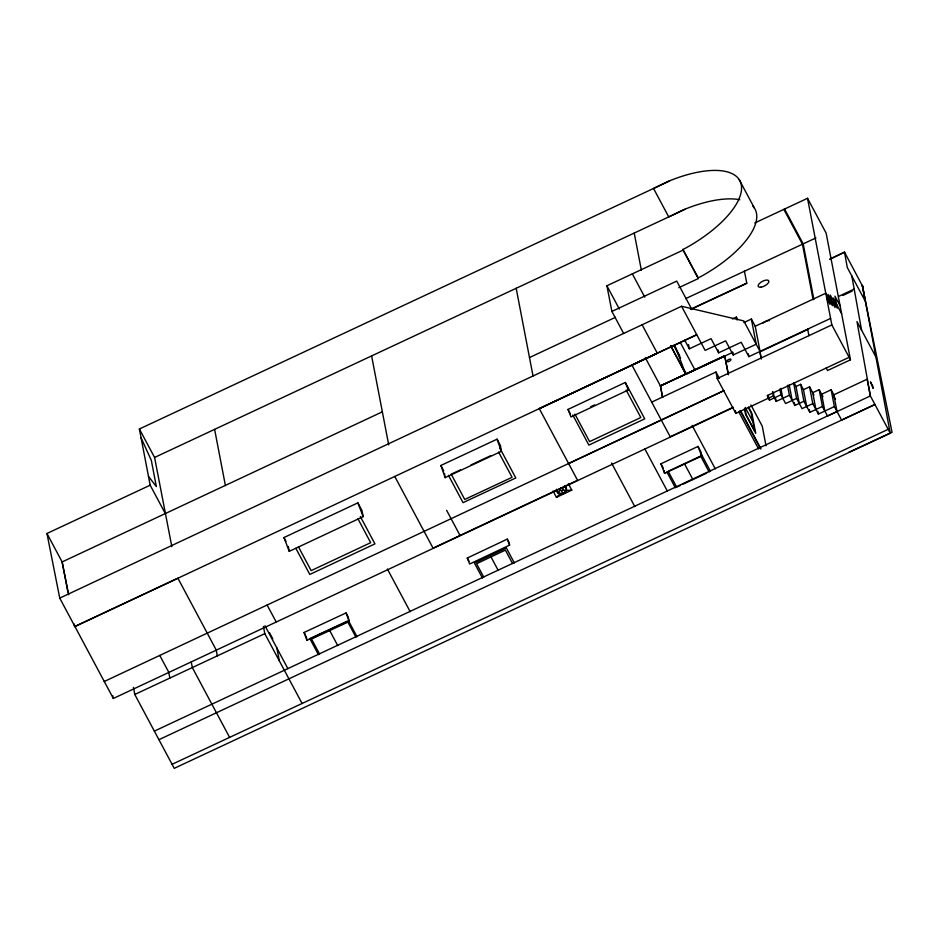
<?xml version="1.0" encoding="UTF-8"?>
<svg xmlns="http://www.w3.org/2000/svg" width="939" height="939" viewBox="0 0 939 939"><rect width="100%" height="100%" fill="white"/><g stroke="black" fill="none" stroke-linecap="round" stroke-linejoin="round"><path stroke-width="1.41" d="M553.036 490.991L556.44 497.365L559.996 493.891L562.661 493.832L566.358 490.451L571.792 490.111L568.388 483.726M559.996 493.891L557.731 492.717L560.407 490.181M562.461 488.503L565.125 485.956L566.358 490.451L562.543 489.994M678.756 287.698L698.287 278.566L683.087 250.114L682.958 249.41L685.834 248.013A82.292 33.992 -28.1 0 0 741.024 183.692A82.292 33.992 -28.1 0 0 667.899 181.509L653.544 188.469L668.744 216.921L683.099 209.96A82.292 33.992 -28.1 0 1 739.791 199.714M698.287 278.566L698.146 277.862L701.022 276.465A82.292 33.992 -28.1 0 0 752.82 206.052M556.44 497.365L571.792 490.111M467.293 558.024L507.283 539.127L509.032 542.402L509.607 545.113L469.629 564.01L467.293 558.024L469.042 561.299M394.767 476.449L433.043 548.153L577.579 480.31L539.291 408.618L657.335 353.17L657.159 352.512M568.013 409.416L625.339 382.455L627.663 386.821L628.308 390.002L570.982 416.951L568.013 409.416L570.337 413.77M590.701 406.74L594.645 404.885M568.611 463.537L724.227 390.495L104.264 681.479M623.625 333.415L611.888 311.431L606.911 285.761L683.087 250.114M67.925 592.016L62.138 561.933L382.349 411.822M733.242 407.526L113.337 698.475L59.744 598.108L681.561 306.267L743.758 320.915L760.038 351.421L755.214 326.244L751.376 319.06L743.911 322.547M74.932 626.559L696.761 334.73L631.912 365.06L670.2 436.752L733.183 407.28M283.954 537.554L357.876 502.858L361.949 510.487L363.17 516.638L289.247 551.334L283.954 537.554L285.984 541.369M838.504 296.454L854.326 289.048M728.418 374.767L724.685 355.834L660.422 385.906L662.605 397.443L660.422 385.906L645.339 357.759M651.701 402.115L715.999 372.02L719.403 378.394M154.348 731.117L837.025 411.528L833.82 394.803L831.144 389.791L821.625 394.251L824.853 411.047M158.926 739.686L874.937 404.498L841.602 420.085L834.348 406.517L831.144 389.791M165.37 513.645L150.181 485.193L139.383 428.994L669.789 180.863M171.837 546.627L154.583 457.446L684.989 209.315M59.744 598.108L46.95 533.481L150.181 485.193M754.71 223.001L807.528 198.293L826.144 233.154L850.464 359.801L827.529 370.529L826.191 368.041M611.888 311.431L676.726 281.101L691.926 309.553M529.49 357.548L615.479 317.312M685.576 298.649L815.944 237.931M690.47 309.307L746.798 283.226L691.89 308.908M829.9 258.988L844.513 252.157L862.589 286.231L862.342 285.538M829.97 259.328L844.513 252.157M539.291 408.618L657.3 353.193M732.408 318.943L736.352 317.1L737.631 319.495M684.801 340.317L689.343 348.815L711.058 338.662L718.617 352.818L741.188 342.266L748.864 356.656L830.592 318.415M440.884 465.462L497.095 439.17L500.499 445.673L501.344 451.342L445.133 477.646L440.884 465.462L443.713 470.885M755.214 326.244L825.757 293.238L832.388 305.668L831.449 300.773M460.439 469.876L451.236 474.172L464.723 499.454L512.072 477.305L498.574 452.035M470.955 464.946L490.686 455.72M842.811 295.492L852.049 291.172M724.685 355.834L660.387 385.929L724.802 356.045L728.3 374.25M670.657 345.646L685.928 374.238L732.725 352.348M681.561 306.267L705.13 350.411L725.636 340.822L733.195 354.989L756.2 344.226L751.376 319.06M761.224 358.804L759.968 351.843L808.233 329.26M779.863 389.145L780.943 394.814L769.475 400.178L767.879 395.366L768.525 398.136L735.824 413.43L717.208 378.57L831.848 324.929L807.528 198.293M849.138 357.301L767.186 395.636L768.525 398.136M862.237 285.35L892.05 432.304L174.231 768.348L134.782 694.473L264.798 633.661L263.425 626.501M768.431 398.218L773.313 395.941L772.492 391.68M813.925 394.99L809.559 386.821L803.467 389.673L800.65 384.321L796.014 386.492L793.983 382.619M773.313 395.941L776.224 401.387L789.394 395.225L787.492 385.295M793.608 382.889L796.577 398.394L785.603 403.535L780.943 394.814M660.927 463.796L698.017 446.436L700.928 451.894L701.715 456.002L664.624 473.362L660.927 463.796L663.251 468.15M812.705 392.702L819.184 389.673L822.963 396.751M789.394 395.225L794.864 405.46L803.901 401.235L800.65 384.321M809.559 386.821L812.787 403.617L802.047 408.641L796.577 398.394M833.82 394.803L867.143 379.215L870.359 395.941L890.231 433.161L848.574 452.375M803.901 401.235L809.829 412.35L822.4 406.47L819.184 389.673M812.787 403.617L818.374 414.076L834.36 406.587M822.4 406.47L827.529 416.059L870.359 395.941L856.99 321.561L875.758 356.703M680.423 485.404L676.679 487.165L668.181 471.261L700.647 456.072L709.133 471.977M682.923 484.242L706.644 473.15M172.072 764.311L888.118 429.334M304.06 632.475L346.057 612.932L348.263 617.076L348.932 620.749L306.936 640.292L304.06 632.475L305.715 635.586M347.101 621.266L309.858 638.602L318.427 654.647M556.299 489.442A5.153 4.66 -12.1 0 0 557.731 492.717L562.661 493.832A5.153 4.66 -12.1 0 0 565.125 485.956M148.491 476.39L156.355 486.578L151.332 460.403L141.073 437.797M840.088 305.762L834.971 296.172L837.271 308.18L830.287 295.104L831.344 300.55M841.602 313.649L833.222 297.956L835.064 307.523L828.081 294.459L829.982 304.377L826.731 298.273M784.581 209.021L803.197 243.894L813.867 299.412M783.854 209.374L802.469 244.234L813.139 299.752M831.848 324.929L850.464 359.801M739.216 179.619L754.404 208.071M834.208 396.868L835.452 399.192M682.958 249.41L698.146 277.862M750.918 404.967L762.268 426.212L766.024 445.814M748.524 407.127L751.939 413.524L755.754 433.407L745.519 414.228L744.427 408.547M748.371 407.632L751.118 412.796L754.498 430.391L746.235 414.921L745.026 408.629M745.237 407.409L752.808 421.588M740.507 410.554L760.942 448.83M740.038 410.425L760.473 448.689M738.747 411.775L758.571 448.936M680.529 342.888L694.883 369.778M674.179 345.376L679.648 355.611M673.779 345.446L680.587 358.205M632.334 273.859L644.764 297.147M642.112 324.777L657.3 353.228M692.113 425.414L715.283 468.854M701.363 454.265L710.483 471.355M606.911 285.761L619.341 309.048M684.414 463.666L692.912 479.571M627.968 387.467L644.729 418.841L588.87 445.109L572.778 414.991M626.16 390.061L640.821 417.515L589.598 441.612L574.938 414.158M666.878 471.93L675.341 487.787M644.823 448.889L667.371 491.12M611.547 463.009L634.776 506.52M499.853 448.126L515.793 477.974L463.033 502.658L448.419 475.298M514.372 562.966L506.367 547.977L474.43 563.071L482.435 578.06M512.577 563.564L505.393 550.113L476.589 563.717L483.785 577.18M490.991 556.909L498.186 570.372M446.612 510.311L459.993 535.371M360.33 516.509L374.943 543.869L309.8 574.445L295.855 548.329M387.396 569.022L410.19 611.7M357.97 518.88L370.682 542.683L311.149 570.63L298.438 546.815M348.428 620.644L356.996 636.701M355.916 637.158L347.888 622.123L311.548 639.048L319.577 654.084M329.718 630.585L337.747 645.621M267.122 605.033L276.089 621.818M269.528 632.78L272.815 638.943M264.962 625.738L287.897 668.674M264.798 633.661L302.088 703.487M139.383 428.994L154.583 457.446M229.609 737.397L192.319 667.559L191.216 661.854M159.771 655.422L168.738 672.195L169.865 678.064M46.95 533.481L62.138 561.933L68.641 594.763M670.739 345.869L685.763 374.051M862.53 285.89L890.231 433.161M625.339 382.455L628.308 390.002M507.283 539.127L509.607 545.113M698.017 446.436L701.715 456.002M357.876 502.858L363.17 516.638M674.73 345.329L685.623 373.675M346.057 612.932L348.932 620.749M497.095 439.17L501.344 451.342M561.675 490.545L562.661 493.832M556.804 489.348L557.731 492.717M288.273 546.416L289.247 551.334M112.774 695.646L113.337 698.475M807.657 329.143L808.913 335.669M817.834 411.27L818.374 414.076M812.646 392.396L815.932 409.498M809.289 409.557L809.829 412.35M803.444 389.556L806.683 406.47M795.99 386.387L799.253 403.406M794.324 402.62L794.864 405.46M789.194 384.837L792.187 400.448M780.896 388.37L782.809 398.3M775.673 398.547L776.224 401.387M773.266 392.22L774.358 397.901M768.924 397.326L769.475 400.178M744.392 271.125L746.798 283.226M759.968 351.843L761.294 358.768M748.313 353.768L748.864 356.656M736.352 317.1L736.88 319.894M732.666 352.195L733.195 354.989M718.089 350.024L718.617 352.818M688.533 344.625L689.343 348.815M685.294 371.328L685.928 374.238M634.224 233.072L641.372 270.279M664.096 470.615L664.624 473.362M516.18 288.285L533.023 375.999M371.609 355.916L388.699 444.851M276.829 647.828L279.341 660.892M214.608 429.369L225.407 485.557M217.332 655.856L216.193 649.929L177.905 578.236L74.557 626.583L74.04 623.895M133.408 687.325L134.782 694.473M715.999 372.02L717.208 378.57M306.267 636.619L306.936 640.292M862.53 286.113L865.218 301.102L847.271 267.474L844.584 252.497M851.837 276.043L861.568 330.117M444.499 473.385L445.133 477.646M762.703 323.274A6.244 2.664 -28.2 0 1 769.569 320.539M560.548 488.433L560.313 488.679A1.362 1.221 -12.1 0 0 561.088 490.545A1.362 1.221 -12.1 0 0 562.778 489.172A1.362 1.221 -12.1 0 0 560.841 488.245L560.548 488.433M872.66 386.011L870.453 381.868L873.117 388.406L872.66 386.011M735.824 413.43L735.319 410.824L735.824 413.43M728.148 361.644A2.171 0.927 -28.2 0 0 730.941 359.473A2.171 0.927 -28.2 0 0 727.866 360.001A2.171 0.927 -28.2 0 0 728.148 361.644M761.06 287.17A5.963 2.547 -28.2 0 0 768.877 281.231A5.963 2.547 -28.2 0 0 760.531 282.522A5.963 2.547 -28.2 0 0 761.06 287.17"/></g></svg>
